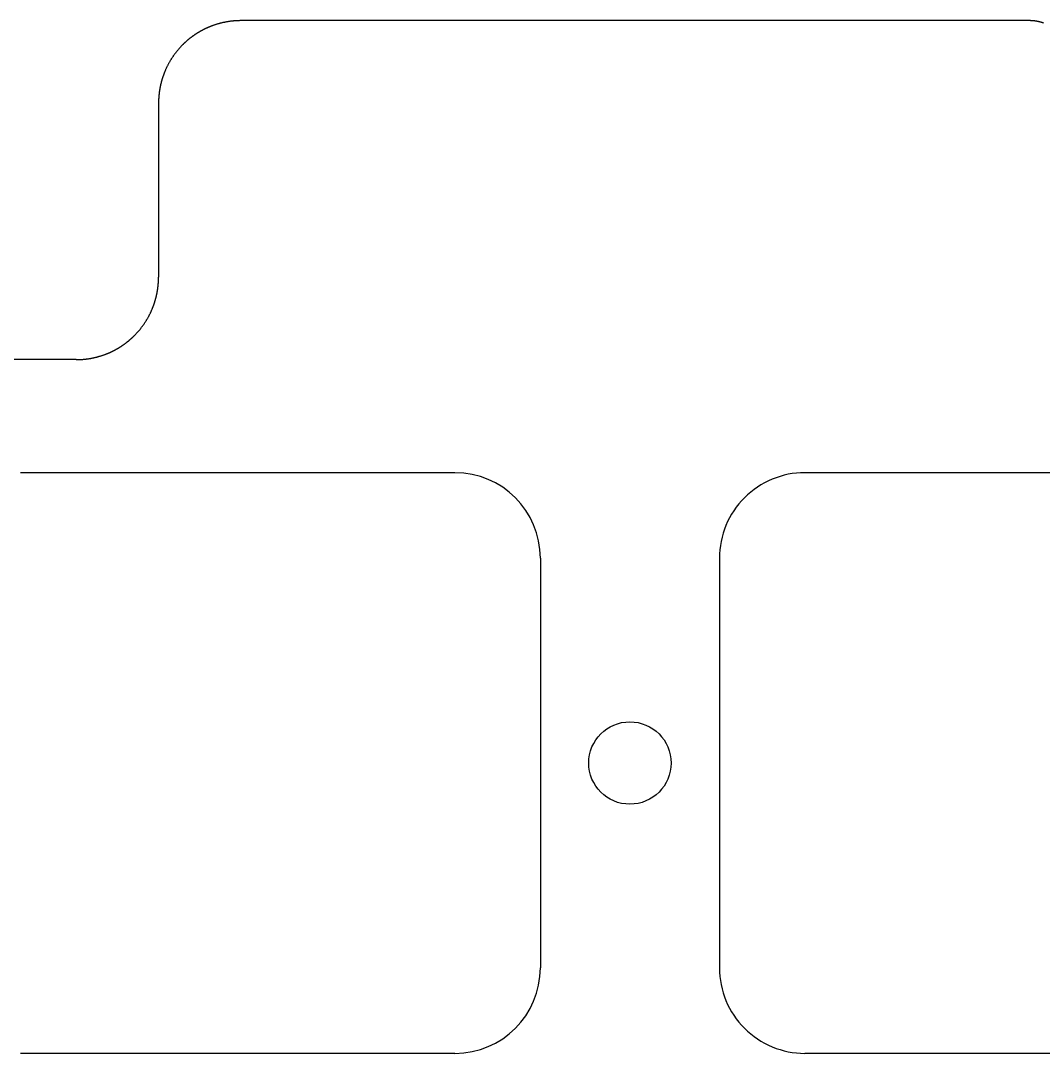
# Model space of a CAD drawing. Header units: millimetres. Extents: x -10 to 277, y -95 to 18.
# Drawn here: x 223.32 to 248.17, y -7.05 to 18.03 of the extents above; entities that cross this region are included whole.
import ezdxf

# ---------------------------------------------------------------- set-up
doc = ezdxf.new("R2010")
doc.units = ezdxf.units.MM
doc.header["$MEASUREMENT"] = 0
doc.layers.add('BLACK', color=7, linetype='CONTINUOUS')
doc.layers.add('Edge.Cuts', color=53, linetype='CONTINUOUS')

msp = doc.modelspace()

# ---------------------------------------------------------------- linework, layer by layer
at = {"layer": 'BLACK', "linetype": 'Continuous'}
for p, q in [((252.925, 7.05), (242.374999, 7.05)), ((240.3, 4.975), (240.3, -4.975001)), ((252.925, -7.05), (242.375, -7.05))]:
    msp.add_line(p, q, dxfattribs=at)
at = {"layer": 'BLACK'}
msp.add_circle((238.125, 0), 1, dxfattribs=at)
for centre, start, end in [((242.374999, 4.975001), 90, 180.0000276), ((242.374999, -4.975001), 180, 270.0000276)]:
    msp.add_arc(centre, 2.074999, start, end, dxfattribs=at)
at = {"layer": 'Edge.Cuts', "linetype": 'Continuous'}
for p, q in [((227.761593, 17.805228), (227.75597, 17.80233)), ((227.767225, 17.808108), (227.761593, 17.805228)), ((227.772866, 17.81097), (227.767225, 17.808108)), ((227.778516, 17.813815), (227.772866, 17.81097)), ((227.784175, 17.816641), (227.778516, 17.813815)), ((227.789843, 17.81945), (227.784175, 17.816641)), ((227.79552, 17.82224), (227.789843, 17.81945)), ((227.801206, 17.825013), (227.79552, 17.82224)), ((227.8069, 17.827767), (227.801206, 17.825013)), ((227.812603, 17.830504), (227.8069, 17.827767)), ((227.818315, 17.833223), (227.812603, 17.830504)), ((227.824035, 17.835923), (227.818315, 17.833223)), ((227.829764, 17.838606), (227.824035, 17.835923)), ((227.835501, 17.84127), (227.829764, 17.838606)), ((227.841247, 17.843916), (227.835501, 17.84127)), ((227.847001, 17.846544), (227.841247, 17.843916)), ((227.852763, 17.849154), (227.847001, 17.846544)), ((227.858534, 17.851746), (227.852763, 17.849154)), ((227.864312, 17.854319), (227.858534, 17.851746)), ((227.870099, 17.856874), (227.864312, 17.854319)), ((227.875894, 17.859411), (227.870099, 17.856874)), ((227.881697, 17.861929), (227.875894, 17.859411)), ((227.887508, 17.864429), (227.881697, 17.861929)), ((227.893326, 17.866911), (227.887508, 17.864429)), ((227.899153, 17.869374), (227.893326, 17.866911)), ((227.904987, 17.871819), (227.899153, 17.869374)), ((227.910829, 17.874245), (227.904987, 17.871819)), ((227.922535, 17.879042), (227.910829, 17.874245)), ((227.934272, 17.883765), (227.922535, 17.879042)), ((227.946038, 17.888414), (227.934272, 17.883765)), ((227.957833, 17.892988), (227.946038, 17.888414)), ((227.969656, 17.897487), (227.957833, 17.892988)), ((227.981508, 17.901912), (227.969656, 17.897487)), ((227.993387, 17.906261), (227.981508, 17.901912)), ((228.005294, 17.910535), (227.993387, 17.906261)), ((228.017227, 17.914734), (228.005294, 17.910535)), ((228.029186, 17.918857), (228.017227, 17.914734)), ((228.041171, 17.922904), (228.029186, 17.918857)), ((228.053181, 17.926875), (228.041171, 17.922904)), ((228.065215, 17.930771), (228.053181, 17.926875)), ((228.077274, 17.93459), (228.065215, 17.930771)), ((228.089356, 17.938332), (228.077274, 17.93459)), ((228.101462, 17.941998), (228.089356, 17.938332)), ((228.11359, 17.945587), (228.101462, 17.941998)), ((228.125741, 17.9491), (228.11359, 17.945587)), ((228.137913, 17.952535), (228.125741, 17.9491)), ((228.150106, 17.955894), (228.137913, 17.952535)), ((228.16232, 17.959175), (228.150106, 17.955894)), ((228.174554, 17.962379), (228.16232, 17.959175)), ((228.186809, 17.965505), (228.174554, 17.962379)), ((228.199082, 17.968553), (228.186809, 17.965505)), ((228.211374, 17.971524), (228.199082, 17.968553)), ((228.223684, 17.974417), (228.211374, 17.971524)), ((228.236012, 17.977232), (228.223684, 17.974417)), ((228.248358, 17.979969), (228.236012, 17.977232)), ((228.26072, 17.982628), (228.248358, 17.979969)), ((228.273098, 17.985208), (228.26072, 17.982628)), ((228.285493, 17.98771), (228.273098, 17.985208)), ((228.297902, 17.990134), (228.285493, 17.98771)), ((228.310327, 17.992479), (228.297902, 17.990134)), ((228.322766, 17.994745), (228.310327, 17.992479)), ((228.335219, 17.996933), (228.322766, 17.994745)), ((228.347685, 17.999041), (228.335219, 17.996933)), ((228.360164, 18.001071), (228.347685, 17.999041)), ((228.372656, 18.003022), (228.360164, 18.001071)), ((228.38516, 18.004894), (228.372656, 18.003022)), ((228.397675, 18.006686), (228.38516, 18.004894)), ((228.410202, 18.0084), (228.397675, 18.006686)), ((228.422739, 18.010034), (228.410202, 18.0084)), ((228.435286, 18.011589), (228.422739, 18.010034)), ((228.447843, 18.013064), (228.435286, 18.011589)), ((228.460408, 18.01446), (228.447843, 18.013064)), ((228.472983, 18.015777), (228.460408, 18.01446)), ((228.485566, 18.017014), (228.472983, 18.015777)), ((228.498157, 18.018171), (228.485566, 18.017014)), ((228.510755, 18.019249), (228.498157, 18.018171)), ((228.52336, 18.020247), (228.510755, 18.019249)), ((228.535972, 18.021166), (228.52336, 18.020247)), ((228.54859, 18.022004), (228.535972, 18.021166)), ((228.561213, 18.022763), (228.54859, 18.022004)), ((228.573841, 18.023442), (228.561213, 18.022763)), ((228.586474, 18.024042), (228.573841, 18.023442)), ((228.599111, 18.024561), (228.586474, 18.024042)), ((228.611752, 18.025001), (228.599111, 18.024561)), ((228.624397, 18.02536), (228.611752, 18.025001)), ((228.637044, 18.02564), (228.624397, 18.02536)), ((228.649694, 18.02584), (228.637044, 18.02564)), ((228.662346, 18.02596), (228.649694, 18.02584)), ((228.675, 18.026), (228.662346, 18.02596)), ((247.8334, 18.026), (228.675, 18.026)), ((247.83551, 18.025998), (247.8334, 18.026)), ((247.840006, 18.025978), (247.83551, 18.025998)), ((247.844498, 18.025939), (247.840006, 18.025978)), ((247.848991, 18.02588), (247.844498, 18.025939)), ((247.85348, 18.0258), (247.848991, 18.02588)), ((247.857971, 18.025701), (247.85348, 18.0258)), ((247.862457, 18.025581), (247.857971, 18.025701)), ((247.866944, 18.025442), (247.862457, 18.025581)), ((247.871426, 18.025283), (247.866944, 18.025442)), ((247.87591, 18.025103), (247.871426, 18.025283)), ((247.880389, 18.024904), (247.87591, 18.025103)), ((247.884868, 18.024685), (247.880389, 18.024904)), ((247.889344, 18.024446), (247.884868, 18.024685)), ((247.893819, 18.024186), (247.889344, 18.024446)), ((247.898291, 18.023907), (247.893819, 18.024186)), ((247.902762, 18.023608), (247.898291, 18.023907)), ((247.907229, 18.023289), (247.902762, 18.023608)), ((247.911696, 18.022951), (247.907229, 18.023289)), ((247.916159, 18.022592), (247.911696, 18.022951)), ((247.920621, 18.022213), (247.916159, 18.022592)), ((247.925079, 18.021815), (247.920621, 18.022213)), ((247.929536, 18.021396), (247.925079, 18.021815)), ((247.933989, 18.020958), (247.929536, 18.021396)), ((247.938441, 18.0205), (247.933989, 18.020958)), ((247.942888, 18.020022), (247.938441, 18.0205)), ((247.947335, 18.019524), (247.942888, 18.020022)), ((247.951777, 18.019007), (247.947335, 18.019524)), ((247.956218, 18.018469), (247.951777, 18.019007)), ((247.960654, 18.017912), (247.956218, 18.018469)), ((247.965089, 18.017335), (247.960654, 18.017912)), ((247.969519, 18.016738), (247.965089, 18.017335)), ((247.973948, 18.016122), (247.969519, 18.016738)), ((247.978371, 18.015485), (247.973948, 18.016122)), ((247.982794, 18.014829), (247.978371, 18.015485)), ((247.987211, 18.014153), (247.982794, 18.014829)), ((247.991626, 18.013458), (247.987211, 18.014153)), ((247.996036, 18.012743), (247.991626, 18.013458)), ((248.000445, 18.012007), (247.996036, 18.012743)), ((248.004848, 18.011253), (248.000445, 18.012007)), ((248.009249, 18.010478), (248.004848, 18.011253)), ((248.013645, 18.009684), (248.009249, 18.010478)), ((248.018038, 18.008871), (248.013645, 18.009684)), ((248.022426, 18.008037), (248.018038, 18.008871)), ((248.026812, 18.007184), (248.022426, 18.008037)), ((248.031192, 18.006312), (248.026812, 18.007184)), ((248.03557, 18.00542), (248.031192, 18.006312)), ((248.039941, 18.004508), (248.03557, 18.00542)), ((248.044311, 18.003576), (248.039941, 18.004508)), ((248.048674, 18.002626), (248.044311, 18.003576)), ((248.053034, 18.001655), (248.048674, 18.002626)), ((248.057388, 18.000666), (248.053034, 18.001655)), ((248.06174, 17.999656), (248.057388, 18.000666)), ((248.066085, 17.998627), (248.06174, 17.999656)), ((248.070427, 17.997579), (248.066085, 17.998627)), ((248.074763, 17.996511), (248.070427, 17.997579)), ((248.079095, 17.995424), (248.074763, 17.996511)), ((248.083421, 17.994317), (248.079095, 17.995424)), ((248.087744, 17.993191), (248.083421, 17.994317)), ((248.09206, 17.992046), (248.087744, 17.993191)), ((248.096372, 17.990881), (248.09206, 17.992046)), ((248.100678, 17.989697), (248.096372, 17.990881)), ((248.10498, 17.988494), (248.100678, 17.989697)), ((248.109275, 17.987271), (248.10498, 17.988494)), ((248.113566, 17.986029), (248.109275, 17.987271)), ((248.11785, 17.984768), (248.113566, 17.986029)), ((248.12213, 17.983488), (248.11785, 17.984768)), ((248.126403, 17.982188), (248.12213, 17.983488)), ((248.130672, 17.980869), (248.126403, 17.982188)), ((248.134933, 17.979532), (248.130672, 17.980869)), ((248.13919, 17.978175), (248.134933, 17.979532)), ((248.143439, 17.976799), (248.13919, 17.978175)), ((248.147684, 17.975403), (248.143439, 17.976799)), ((248.151921, 17.973989), (248.147684, 17.975403)), ((248.156153, 17.972556), (248.151921, 17.973989)), ((248.160378, 17.971104), (248.156153, 17.972556)), ((248.164598, 17.969632), (248.160378, 17.971104)), ((248.16881, 17.968143), (248.164598, 17.969632)), ((227.388382, 17.557196), (227.383545, 17.553119)), ((227.39323, 17.561258), (227.388382, 17.557196)), ((227.398093, 17.565304), (227.39323, 17.561258)), ((227.402966, 17.569335), (227.398093, 17.565304)), ((227.407854, 17.573351), (227.402966, 17.569335)), ((227.412753, 17.57735), (227.407854, 17.573351)), ((227.417666, 17.581335), (227.412753, 17.57735)), ((227.42259, 17.585303), (227.417666, 17.581335)), ((227.427528, 17.589256), (227.42259, 17.585303)), ((227.432477, 17.593193), (227.427528, 17.589256)), ((227.43744, 17.597115), (227.432477, 17.593193)), ((227.442414, 17.601021), (227.43744, 17.597115)), ((227.447401, 17.604911), (227.442414, 17.601021)), ((227.452399, 17.608785), (227.447401, 17.604911)), ((227.457411, 17.612644), (227.452399, 17.608785)), ((227.462434, 17.616486), (227.457411, 17.612644)), ((227.467469, 17.620313), (227.462434, 17.616486)), ((227.472516, 17.624123), (227.467469, 17.620313)), ((227.477576, 17.627918), (227.472516, 17.624123)), ((227.482647, 17.631696), (227.477576, 17.627918)), ((227.487731, 17.635459), (227.482647, 17.631696)), ((227.492826, 17.639205), (227.487731, 17.635459)), ((227.497933, 17.642936), (227.492826, 17.639205)), ((227.503052, 17.64665), (227.497933, 17.642936)), ((227.508183, 17.650348), (227.503052, 17.64665)), ((227.513324, 17.654029), (227.508183, 17.650348)), ((227.518479, 17.657695), (227.513324, 17.654029)), ((227.523644, 17.661343), (227.518479, 17.657695)), ((227.528821, 17.664976), (227.523644, 17.661343)), ((227.534009, 17.668592), (227.528821, 17.664976)), ((227.539209, 17.672192), (227.534009, 17.668592)), ((227.54442, 17.675775), (227.539209, 17.672192)), ((227.549643, 17.679343), (227.54442, 17.675775)), ((227.554876, 17.682893), (227.549643, 17.679343)), ((227.560121, 17.686427), (227.554876, 17.682893)), ((227.565377, 17.689944), (227.560121, 17.686427)), ((227.570645, 17.693444), (227.565377, 17.689944)), ((227.575923, 17.696928), (227.570645, 17.693444)), ((227.581213, 17.700396), (227.575923, 17.696928)), ((227.586513, 17.703846), (227.581213, 17.700396)), ((227.591824, 17.70728), (227.586513, 17.703846)), ((227.597146, 17.710696), (227.591824, 17.70728)), ((227.602479, 17.714097), (227.597146, 17.710696)), ((227.607822, 17.71748), (227.602479, 17.714097)), ((227.613177, 17.720846), (227.607822, 17.71748)), ((227.618542, 17.724195), (227.613177, 17.720846)), ((227.623918, 17.727528), (227.618542, 17.724195)), ((227.629304, 17.730843), (227.623918, 17.727528)), ((227.634701, 17.734142), (227.629304, 17.730843)), ((227.640107, 17.737423), (227.634701, 17.734142)), ((227.645525, 17.740687), (227.640107, 17.737423)), ((227.650953, 17.743934), (227.645525, 17.740687)), ((227.656391, 17.747164), (227.650953, 17.743934)), ((227.661839, 17.750376), (227.656391, 17.747164)), ((227.667298, 17.753572), (227.661839, 17.750376)), ((227.672766, 17.75675), (227.667298, 17.753572)), ((227.678245, 17.759911), (227.672766, 17.75675)), ((227.683733, 17.763055), (227.678245, 17.759911)), ((227.689232, 17.766181), (227.683733, 17.763055)), ((227.69474, 17.76929), (227.689232, 17.766181)), ((227.700259, 17.772381), (227.69474, 17.76929)), ((227.705787, 17.775455), (227.700259, 17.772381)), ((227.711325, 17.778512), (227.705787, 17.775455)), ((227.716872, 17.78155), (227.711325, 17.778512)), ((227.722429, 17.784572), (227.716872, 17.78155)), ((227.727996, 17.787576), (227.722429, 17.784572)), ((227.733572, 17.790562), (227.727996, 17.787576)), ((227.739157, 17.79353), (227.733572, 17.790562)), ((227.744753, 17.796482), (227.739157, 17.79353)), ((227.750357, 17.799415), (227.744753, 17.796482)), ((227.75597, 17.80233), (227.750357, 17.799415)), ((227.141279, 17.309607), (227.133194, 17.299885)), ((227.149426, 17.319278), (227.141279, 17.309607)), ((227.157634, 17.328898), (227.149426, 17.319278)), ((227.165903, 17.338466), (227.157634, 17.328898)), ((227.174232, 17.347982), (227.165903, 17.338466)), ((227.182622, 17.357445), (227.174232, 17.347982)), ((227.191072, 17.366855), (227.182622, 17.357445)), ((227.199582, 17.376213), (227.191072, 17.366855)), ((227.208151, 17.385517), (227.199582, 17.376213)), ((227.21678, 17.394767), (227.208151, 17.385517)), ((227.225467, 17.403963), (227.21678, 17.394767)), ((227.234213, 17.413104), (227.225467, 17.403963)), ((227.243018, 17.422191), (227.234213, 17.413104)), ((227.25188, 17.431223), (227.243018, 17.422191)), ((227.2608, 17.4402), (227.25188, 17.431223)), ((227.262433, 17.441831), (227.2608, 17.4402)), ((227.266923, 17.446296), (227.262433, 17.441831)), ((227.271425, 17.450746), (227.266923, 17.446296)), ((227.275942, 17.455182), (227.271425, 17.450746)), ((227.280472, 17.459602), (227.275942, 17.455182)), ((227.285016, 17.464009), (227.280472, 17.459602)), ((227.289574, 17.4684), (227.285016, 17.464009)), ((227.294146, 17.472778), (227.289574, 17.4684)), ((227.29873, 17.47714), (227.294146, 17.472778)), ((227.303329, 17.481489), (227.29873, 17.47714)), ((227.307941, 17.485821), (227.303329, 17.481489)), ((227.312567, 17.49014), (227.307941, 17.485821)), ((227.317206, 17.494443), (227.312567, 17.49014)), ((227.321859, 17.498733), (227.317206, 17.494443)), ((227.326525, 17.503006), (227.321859, 17.498733)), ((227.331204, 17.507265), (227.326525, 17.503006)), ((227.335896, 17.511509), (227.331204, 17.507265)), ((227.340603, 17.515738), (227.335896, 17.511509)), ((227.345322, 17.519952), (227.340603, 17.515738)), ((227.350054, 17.524151), (227.345322, 17.519952)), ((227.354799, 17.528335), (227.350054, 17.524151)), ((227.359558, 17.532504), (227.354799, 17.528335)), ((227.364329, 17.536657), (227.359558, 17.532504)), ((227.369114, 17.540796), (227.364329, 17.536657)), ((227.373911, 17.544918), (227.369114, 17.540796)), ((227.378722, 17.549027), (227.373911, 17.544918)), ((227.383545, 17.553119), (227.378722, 17.549027)), ((226.958351, 17.0522), (226.951896, 17.041324)), ((226.964874, 17.063034), (226.958351, 17.0522)), ((226.971466, 17.073827), (226.964874, 17.063034)), ((226.978125, 17.084578), (226.971466, 17.073827)), ((226.984852, 17.095286), (226.978125, 17.084578)), ((226.991647, 17.105951), (226.984852, 17.095286)), ((226.998509, 17.116572), (226.991647, 17.105951)), ((227.005437, 17.12715), (226.998509, 17.116572)), ((227.012433, 17.137684), (227.005437, 17.12715)), ((227.019494, 17.148173), (227.012433, 17.137684)), ((227.026622, 17.158617), (227.019494, 17.148173)), ((227.033816, 17.169016), (227.026622, 17.158617)), ((227.041075, 17.179368), (227.033816, 17.169016)), ((227.048399, 17.189675), (227.041075, 17.179368)), ((227.055789, 17.199935), (227.048399, 17.189675)), ((227.063243, 17.210148), (227.055789, 17.199935)), ((227.070761, 17.220313), (227.063243, 17.210148)), ((227.078344, 17.230431), (227.070761, 17.220313)), ((227.08599, 17.2405), (227.078344, 17.230431)), ((227.0937, 17.250521), (227.08599, 17.2405)), ((227.101474, 17.260493), (227.0937, 17.250521)), ((227.10931, 17.270416), (227.101474, 17.260493)), ((227.117209, 17.280289), (227.10931, 17.270416)), ((227.12517, 17.290113), (227.117209, 17.280289)), ((227.133194, 17.299885), (227.12517, 17.290113)), ((226.832614, 16.80419), (226.827728, 16.79252)), ((226.837573, 16.815829), (226.832614, 16.80419)), ((226.842606, 16.827436), (226.837573, 16.815829)), ((226.847713, 16.83901), (226.842606, 16.827436)), ((226.852892, 16.850552), (226.847713, 16.83901)), ((226.858144, 16.862061), (226.852892, 16.850552)), ((226.863469, 16.873537), (226.858144, 16.862061)), ((226.868866, 16.884978), (226.863469, 16.873537)), ((226.874335, 16.896385), (226.868866, 16.884978)), ((226.879876, 16.907757), (226.874335, 16.896385)), ((226.885489, 16.919093), (226.879876, 16.907757)), ((226.891174, 16.930394), (226.885489, 16.919093)), ((226.896929, 16.941658), (226.891174, 16.930394)), ((226.902756, 16.952885), (226.896929, 16.941658)), ((226.908653, 16.964075), (226.902756, 16.952885)), ((226.914621, 16.975228), (226.908653, 16.964075)), ((226.92066, 16.986342), (226.914621, 16.975228)), ((226.926768, 16.997417), (226.92066, 16.986342)), ((226.932946, 17.008454), (226.926768, 16.997417)), ((226.939194, 17.019451), (226.932946, 17.008454)), ((226.94551, 17.030408), (226.939194, 17.019451)), ((226.951896, 17.041324), (226.94551, 17.030408)), ((226.745768, 16.553321), (226.74411, 16.547217)), ((226.747446, 16.55942), (226.745768, 16.553321)), ((226.749142, 16.565512), (226.747446, 16.55942)), ((226.750859, 16.5716), (226.749142, 16.565512)), ((226.752594, 16.577683), (226.750859, 16.5716)), ((226.754349, 16.58376), (226.752594, 16.577683)), ((226.756122, 16.589831), (226.754349, 16.58376)), ((226.757915, 16.595897), (226.756122, 16.589831)), ((226.759728, 16.601957), (226.757915, 16.595897)), ((226.761559, 16.608011), (226.759728, 16.601957)), ((226.76341, 16.61406), (226.761559, 16.608011)), ((226.765279, 16.620103), (226.76341, 16.61406)), ((226.767168, 16.626139), (226.765279, 16.620103)), ((226.769076, 16.63217), (226.767168, 16.626139)), ((226.771003, 16.638195), (226.769076, 16.63217)), ((226.772949, 16.644214), (226.771003, 16.638195)), ((226.774914, 16.650226), (226.772949, 16.644214)), ((226.776898, 16.656232), (226.774914, 16.650226)), ((226.778901, 16.662232), (226.776898, 16.656232)), ((226.780923, 16.668226), (226.778901, 16.662232)), ((226.782964, 16.674213), (226.780923, 16.668226)), ((226.785024, 16.680194), (226.782964, 16.674213)), ((226.787102, 16.686168), (226.785024, 16.680194)), ((226.7892, 16.692136), (226.787102, 16.686168)), ((226.791316, 16.698097), (226.7892, 16.692136)), ((226.793452, 16.704052), (226.791316, 16.698097)), ((226.795606, 16.709999), (226.793452, 16.704052)), ((226.797779, 16.71594), (226.795606, 16.709999)), ((226.799971, 16.721874), (226.797779, 16.71594)), ((226.802181, 16.727801), (226.799971, 16.721874)), ((226.80441, 16.733721), (226.802181, 16.727801)), ((226.806658, 16.739633), (226.80441, 16.733721)), ((226.808925, 16.745539), (226.806658, 16.739633)), ((226.81121, 16.751438), (226.808925, 16.745539)), ((226.813514, 16.757329), (226.81121, 16.751438)), ((226.815837, 16.763213), (226.813514, 16.757329)), ((226.818178, 16.769089), (226.815837, 16.763213)), ((226.820538, 16.774958), (226.818178, 16.769089)), ((226.822916, 16.78082), (226.820538, 16.774958)), ((226.825313, 16.786674), (226.822916, 16.78082)), ((226.827728, 16.79252), (226.825313, 16.786674)), ((226.693779, 16.299477), (226.692924, 16.29321)), ((226.694653, 16.305739), (226.693779, 16.299477)), ((226.695548, 16.312), (226.694653, 16.305739)), ((226.696462, 16.318257), (226.695548, 16.312)), ((226.697396, 16.324512), (226.696462, 16.318257)), ((226.698349, 16.330764), (226.697396, 16.324512)), ((226.699323, 16.337013), (226.698349, 16.330764)), ((226.700316, 16.343258), (226.699323, 16.337013)), ((226.701329, 16.3495), (226.700316, 16.343258)), ((226.702362, 16.355739), (226.701329, 16.3495)), ((226.703415, 16.361975), (226.702362, 16.355739)), ((226.704487, 16.368207), (226.703415, 16.361975)), ((226.705579, 16.374436), (226.704487, 16.368207)), ((226.706691, 16.380661), (226.705579, 16.374436)), ((226.707822, 16.386884), (226.706691, 16.380661)), ((226.708973, 16.393102), (226.707822, 16.386884)), ((226.710144, 16.399317), (226.708973, 16.393102)), ((226.711334, 16.405528), (226.710144, 16.399317)), ((226.712544, 16.411735), (226.711334, 16.405528)), ((226.713774, 16.417938), (226.712544, 16.411735)), ((226.715023, 16.424138), (226.713774, 16.417938)), ((226.716292, 16.430333), (226.715023, 16.424138)), ((226.717581, 16.436525), (226.716292, 16.430333)), ((226.718889, 16.442712), (226.717581, 16.436525)), ((226.720216, 16.448896), (226.718889, 16.442712)), ((226.721564, 16.455075), (226.720216, 16.448896)), ((226.72293, 16.46125), (226.721564, 16.455075)), ((226.724317, 16.46742), (226.72293, 16.46125)), ((226.725723, 16.473587), (226.724317, 16.46742)), ((226.727148, 16.479748), (226.725723, 16.473587)), ((226.728593, 16.485906), (226.727148, 16.479748)), ((226.730057, 16.492058), (226.728593, 16.485906)), ((226.731541, 16.498207), (226.730057, 16.492058)), ((226.733044, 16.50435), (226.731541, 16.498207)), ((226.734567, 16.510489), (226.733044, 16.50435)), ((226.736109, 16.516622), (226.734567, 16.510489)), ((226.73767, 16.522751), (226.736109, 16.516622)), ((226.739251, 16.528875), (226.73767, 16.522751)), ((226.740851, 16.534995), (226.739251, 16.528875)), ((226.742471, 16.541108), (226.740851, 16.534995)), ((226.74411, 16.547217), (226.742471, 16.541108)), ((226.675191, 16.053627), (226.675113, 16.047299)), ((226.675288, 16.059957), (226.675191, 16.053627)), ((226.675405, 16.066284), (226.675288, 16.059957)), ((226.675543, 16.072612), (226.675405, 16.066284)), ((226.6757, 16.078937), (226.675543, 16.072612)), ((226.675877, 16.085264), (226.6757, 16.078937)), ((226.676075, 16.091588), (226.675877, 16.085264)), ((226.676292, 16.097912), (226.676075, 16.091588)), ((226.676529, 16.104235), (226.676292, 16.097912)), ((226.676787, 16.110557), (226.676529, 16.104235)), ((226.677064, 16.116877), (226.676787, 16.110557)), ((226.677361, 16.123198), (226.677064, 16.116877)), ((226.677678, 16.129516), (226.677361, 16.123198)), ((226.678016, 16.135834), (226.677678, 16.129516)), ((226.678373, 16.14215), (226.678016, 16.135834)), ((226.67875, 16.148465), (226.678373, 16.14215)), ((226.679147, 16.154778), (226.67875, 16.148465)), ((226.679564, 16.161091), (226.679147, 16.154778)), ((226.680001, 16.1674), (226.679564, 16.161091)), ((226.680458, 16.17371), (226.680001, 16.1674)), ((226.680935, 16.180017), (226.680458, 16.17371)), ((226.681432, 16.186323), (226.680935, 16.180017)), ((226.681949, 16.192627), (226.681432, 16.186323)), ((226.682485, 16.19893), (226.681949, 16.192627)), ((226.683042, 16.205229), (226.682485, 16.19893)), ((226.683619, 16.211528), (226.683042, 16.205229)), ((226.684215, 16.217824), (226.683619, 16.211528)), ((226.684831, 16.224119), (226.684215, 16.217824)), ((226.685468, 16.230411), (226.684831, 16.224119)), ((226.686124, 16.236702), (226.685468, 16.230411)), ((226.6868, 16.24299), (226.686124, 16.236702)), ((226.687496, 16.249276), (226.6868, 16.24299)), ((226.688212, 16.255559), (226.687496, 16.249276)), ((226.688947, 16.261841), (226.688212, 16.255559)), ((226.689703, 16.26812), (226.688947, 16.261841)), ((226.690478, 16.274397), (226.689703, 16.26812)), ((226.691274, 16.28067), (226.690478, 16.274397)), ((226.692089, 16.286942), (226.691274, 16.28067)), ((226.692924, 16.29321), (226.692089, 16.286942)), ((226.675001, 16.028309), (226.675, 16.026)), ((226.675, 16.026), (226.675, 11.7946)), ((226.675019, 16.03464), (226.675001, 16.028309)), ((226.675056, 16.040969), (226.675019, 16.03464)), ((226.675113, 16.047299), (226.675056, 16.040969)), ((226.674944, 11.779631), (226.674981, 11.78596)), ((226.674981, 11.78596), (226.674999, 11.792291)), ((226.674999, 11.792291), (226.675, 11.7946)), ((226.657911, 11.533658), (226.658726, 11.53993)), ((226.658726, 11.53993), (226.659522, 11.546203)), ((226.659522, 11.546203), (226.660297, 11.55248)), ((226.660297, 11.55248), (226.661053, 11.558759)), ((226.661053, 11.558759), (226.661788, 11.565041)), ((226.661788, 11.565041), (226.662504, 11.571324)), ((226.662504, 11.571324), (226.6632, 11.57761)), ((226.6632, 11.57761), (226.663876, 11.583898)), ((226.663876, 11.583898), (226.664532, 11.590189)), ((226.664532, 11.590189), (226.665169, 11.596481)), ((226.665169, 11.596481), (226.665785, 11.602776)), ((226.665785, 11.602776), (226.666381, 11.609072)), ((226.666381, 11.609072), (226.666958, 11.615371)), ((226.666958, 11.615371), (226.667515, 11.62167)), ((226.667515, 11.62167), (226.668051, 11.627973)), ((226.668051, 11.627973), (226.668568, 11.634277)), ((226.668568, 11.634277), (226.669065, 11.640583)), ((226.669065, 11.640583), (226.669542, 11.64689)), ((226.669542, 11.64689), (226.669999, 11.6532)), ((226.669999, 11.6532), (226.670436, 11.659509)), ((226.670436, 11.659509), (226.670853, 11.665822)), ((226.670853, 11.665822), (226.67125, 11.672135)), ((226.67125, 11.672135), (226.671627, 11.67845)), ((226.671627, 11.67845), (226.671984, 11.684766)), ((226.671984, 11.684766), (226.672322, 11.691084)), ((226.672322, 11.691084), (226.672639, 11.697402)), ((226.672639, 11.697402), (226.672936, 11.703723)), ((226.672936, 11.703723), (226.673213, 11.710043)), ((226.673213, 11.710043), (226.673471, 11.716365)), ((226.673471, 11.716365), (226.673708, 11.722688)), ((226.673708, 11.722688), (226.673925, 11.729012)), ((226.673925, 11.729012), (226.674123, 11.735336)), ((226.674123, 11.735336), (226.6743, 11.741663)), ((226.6743, 11.741663), (226.674457, 11.747988)), ((226.674457, 11.747988), (226.674595, 11.754316)), ((226.674595, 11.754316), (226.674712, 11.760643)), ((226.674712, 11.760643), (226.674809, 11.766973)), ((226.674809, 11.766973), (226.674887, 11.773301)), ((226.674887, 11.773301), (226.674944, 11.779631)), ((226.607529, 11.279492), (226.609149, 11.285605)), ((226.609149, 11.285605), (226.610749, 11.291725)), ((226.610749, 11.291725), (226.61233, 11.297849)), ((226.61233, 11.297849), (226.613891, 11.303978)), ((226.613891, 11.303978), (226.615433, 11.310111)), ((226.615433, 11.310111), (226.616956, 11.31625)), ((226.616956, 11.31625), (226.618459, 11.322393)), ((226.618459, 11.322393), (226.619943, 11.328542)), ((226.619943, 11.328542), (226.621407, 11.334694)), ((226.621407, 11.334694), (226.622852, 11.340852)), ((226.622852, 11.340852), (226.624277, 11.347013)), ((226.624277, 11.347013), (226.625683, 11.35318)), ((226.625683, 11.35318), (226.62707, 11.35935)), ((226.62707, 11.35935), (226.628436, 11.365525)), ((226.628436, 11.365525), (226.629784, 11.371704)), ((226.629784, 11.371704), (226.631111, 11.377888)), ((226.631111, 11.377888), (226.632419, 11.384075)), ((226.632419, 11.384075), (226.633708, 11.390267)), ((226.633708, 11.390267), (226.634977, 11.396462)), ((226.634977, 11.396462), (226.636226, 11.402662)), ((226.636226, 11.402662), (226.637456, 11.408865)), ((226.637456, 11.408865), (226.638666, 11.415072)), ((226.638666, 11.415072), (226.639856, 11.421283)), ((226.639856, 11.421283), (226.641027, 11.427498)), ((226.641027, 11.427498), (226.642178, 11.433716)), ((226.642178, 11.433716), (226.643309, 11.439939)), ((226.643309, 11.439939), (226.644421, 11.446164)), ((226.644421, 11.446164), (226.645513, 11.452393)), ((226.645513, 11.452393), (226.646585, 11.458625)), ((226.646585, 11.458625), (226.647638, 11.464861)), ((226.647638, 11.464861), (226.648671, 11.4711)), ((226.648671, 11.4711), (226.649684, 11.477342)), ((226.649684, 11.477342), (226.650677, 11.483587)), ((226.650677, 11.483587), (226.651651, 11.489836)), ((226.651651, 11.489836), (226.652604, 11.496088)), ((226.652604, 11.496088), (226.653538, 11.502343)), ((226.653538, 11.502343), (226.654452, 11.5086)), ((226.654452, 11.5086), (226.655347, 11.514861)), ((226.655347, 11.514861), (226.656221, 11.521123)), ((226.656221, 11.521123), (226.657076, 11.52739)), ((226.657076, 11.52739), (226.657911, 11.533658)), ((226.522272, 11.02808), (226.524687, 11.033926)), ((226.524687, 11.033926), (226.527084, 11.03978)), ((226.527084, 11.03978), (226.529462, 11.045642)), ((226.529462, 11.045642), (226.531822, 11.051511)), ((226.531822, 11.051511), (226.534163, 11.057387)), ((226.534163, 11.057387), (226.536486, 11.063271)), ((226.536486, 11.063271), (226.53879, 11.069162)), ((226.53879, 11.069162), (226.541075, 11.075061)), ((226.541075, 11.075061), (226.543342, 11.080967)), ((226.543342, 11.080967), (226.54559, 11.086879)), ((226.54559, 11.086879), (226.547819, 11.092799)), ((226.547819, 11.092799), (226.550029, 11.098726)), ((226.550029, 11.098726), (226.552221, 11.10466)), ((226.552221, 11.10466), (226.554394, 11.110601)), ((226.554394, 11.110601), (226.556548, 11.116548)), ((226.556548, 11.116548), (226.558684, 11.122503)), ((226.558684, 11.122503), (226.5608, 11.128464)), ((226.5608, 11.128464), (226.562898, 11.134432)), ((226.562898, 11.134432), (226.564976, 11.140406)), ((226.564976, 11.140406), (226.567036, 11.146387)), ((226.567036, 11.146387), (226.569077, 11.152374)), ((226.569077, 11.152374), (226.571099, 11.158368)), ((226.571099, 11.158368), (226.573102, 11.164368)), ((226.573102, 11.164368), (226.575086, 11.170374)), ((226.575086, 11.170374), (226.577051, 11.176386)), ((226.577051, 11.176386), (226.578997, 11.182405)), ((226.578997, 11.182405), (226.580924, 11.18843)), ((226.580924, 11.18843), (226.582832, 11.194461)), ((226.582832, 11.194461), (226.584721, 11.200497)), ((226.584721, 11.200497), (226.58659, 11.20654)), ((226.58659, 11.20654), (226.588441, 11.212589)), ((226.588441, 11.212589), (226.590272, 11.218643)), ((226.590272, 11.218643), (226.592085, 11.224703)), ((226.592085, 11.224703), (226.593878, 11.230769)), ((226.593878, 11.230769), (226.595651, 11.23684)), ((226.595651, 11.23684), (226.597406, 11.242917)), ((226.597406, 11.242917), (226.599141, 11.249)), ((226.599141, 11.249), (226.600858, 11.255088)), ((226.600858, 11.255088), (226.602554, 11.26118)), ((226.602554, 11.26118), (226.604232, 11.267279)), ((226.604232, 11.267279), (226.60589, 11.273383)), ((226.60589, 11.273383), (226.607529, 11.279492)), ((226.398104, 10.779276), (226.40449, 10.790192)), ((226.40449, 10.790192), (226.410806, 10.801149)), ((226.410806, 10.801149), (226.417054, 10.812146)), ((226.417054, 10.812146), (226.423232, 10.823183)), ((226.423232, 10.823183), (226.42934, 10.834258)), ((226.42934, 10.834258), (226.435379, 10.845372)), ((226.435379, 10.845372), (226.441347, 10.856525)), ((226.441347, 10.856525), (226.447244, 10.867715)), ((226.447244, 10.867715), (226.453071, 10.878942)), ((226.453071, 10.878942), (226.458826, 10.890206)), ((226.458826, 10.890206), (226.464511, 10.901507)), ((226.464511, 10.901507), (226.470124, 10.912843)), ((226.470124, 10.912843), (226.475665, 10.924215)), ((226.475665, 10.924215), (226.481134, 10.935622)), ((226.481134, 10.935622), (226.486531, 10.947063)), ((226.486531, 10.947063), (226.491856, 10.958539)), ((226.491856, 10.958539), (226.497108, 10.970048)), ((226.497108, 10.970048), (226.502287, 10.98159)), ((226.502287, 10.98159), (226.507394, 10.993164)), ((226.507394, 10.993164), (226.512427, 11.004771)), ((226.512427, 11.004771), (226.517386, 11.01641)), ((226.517386, 11.01641), (226.522272, 11.02808)), ((226.22483, 10.530487), (226.232791, 10.540311)), ((226.232791, 10.540311), (226.24069, 10.550184)), ((226.24069, 10.550184), (226.248526, 10.560107)), ((226.248526, 10.560107), (226.2563, 10.570079)), ((226.2563, 10.570079), (226.26401, 10.5801)), ((226.26401, 10.5801), (226.271656, 10.590169)), ((226.271656, 10.590169), (226.279239, 10.600287)), ((226.279239, 10.600287), (226.286757, 10.610452)), ((226.286757, 10.610452), (226.294211, 10.620665)), ((226.294211, 10.620665), (226.301601, 10.630925)), ((226.301601, 10.630925), (226.308925, 10.641232)), ((226.308925, 10.641232), (226.316184, 10.651584)), ((226.316184, 10.651584), (226.323378, 10.661983)), ((226.323378, 10.661983), (226.330506, 10.672427)), ((226.330506, 10.672427), (226.337567, 10.682916)), ((226.337567, 10.682916), (226.344563, 10.69345)), ((226.344563, 10.69345), (226.351491, 10.704028)), ((226.351491, 10.704028), (226.358353, 10.714649)), ((226.358353, 10.714649), (226.365148, 10.725314)), ((226.365148, 10.725314), (226.371875, 10.736022)), ((226.371875, 10.736022), (226.378534, 10.746773)), ((226.378534, 10.746773), (226.385126, 10.757566)), ((226.385126, 10.757566), (226.391649, 10.7684)), ((226.391649, 10.7684), (226.398104, 10.779276)), ((225.980886, 10.279804), (225.985671, 10.283943)), ((225.985671, 10.283943), (225.990442, 10.288096)), ((225.990442, 10.288096), (225.995201, 10.292265)), ((225.995201, 10.292265), (225.999946, 10.296449)), ((225.999946, 10.296449), (226.004678, 10.300648)), ((226.004678, 10.300648), (226.009397, 10.304862)), ((226.009397, 10.304862), (226.014104, 10.309091)), ((226.014104, 10.309091), (226.018796, 10.313335)), ((226.018796, 10.313335), (226.023475, 10.317594)), ((226.023475, 10.317594), (226.028141, 10.321867)), ((226.028141, 10.321867), (226.032794, 10.326157)), ((226.032794, 10.326157), (226.037433, 10.33046)), ((226.037433, 10.33046), (226.042059, 10.334779)), ((226.042059, 10.334779), (226.046671, 10.339111)), ((226.046671, 10.339111), (226.05127, 10.34346)), ((226.05127, 10.34346), (226.055854, 10.347822)), ((226.055854, 10.347822), (226.060426, 10.3522)), ((226.060426, 10.3522), (226.064984, 10.356591)), ((226.064984, 10.356591), (226.069528, 10.360998)), ((226.069528, 10.360998), (226.074058, 10.365418)), ((226.074058, 10.365418), (226.078575, 10.369854)), ((226.078575, 10.369854), (226.083077, 10.374304)), ((226.083077, 10.374304), (226.087567, 10.378769)), ((226.087567, 10.378769), (226.0892, 10.3804)), ((226.0892, 10.3804), (226.09812, 10.389377)), ((226.09812, 10.389377), (226.106982, 10.398409)), ((226.106982, 10.398409), (226.115787, 10.407496)), ((226.115787, 10.407496), (226.124533, 10.416637)), ((226.124533, 10.416637), (226.13322, 10.425833)), ((226.13322, 10.425833), (226.141849, 10.435083)), ((226.141849, 10.435083), (226.150418, 10.444387)), ((226.150418, 10.444387), (226.158928, 10.453745)), ((226.158928, 10.453745), (226.167378, 10.463155)), ((226.167378, 10.463155), (226.175768, 10.472618)), ((226.175768, 10.472618), (226.184097, 10.482134)), ((226.184097, 10.482134), (226.192366, 10.491702)), ((226.192366, 10.491702), (226.200574, 10.501322)), ((226.200574, 10.501322), (226.208721, 10.510993)), ((226.208721, 10.510993), (226.216806, 10.520715)), ((226.216806, 10.520715), (226.22483, 10.530487)), ((225.616428, 10.030038), (225.622004, 10.033024)), ((225.622004, 10.033024), (225.627571, 10.036028)), ((225.627571, 10.036028), (225.633128, 10.03905)), ((225.633128, 10.03905), (225.638675, 10.042088)), ((225.638675, 10.042088), (225.644213, 10.045145)), ((225.644213, 10.045145), (225.649741, 10.048219)), ((225.649741, 10.048219), (225.65526, 10.05131)), ((225.65526, 10.05131), (225.660768, 10.054419)), ((225.660768, 10.054419), (225.666267, 10.057545)), ((225.666267, 10.057545), (225.671755, 10.060689)), ((225.671755, 10.060689), (225.677234, 10.06385)), ((225.677234, 10.06385), (225.682702, 10.067028)), ((225.682702, 10.067028), (225.688161, 10.070224)), ((225.688161, 10.070224), (225.693609, 10.073436)), ((225.693609, 10.073436), (225.699047, 10.076666)), ((225.699047, 10.076666), (225.704475, 10.079913)), ((225.704475, 10.079913), (225.709893, 10.083177)), ((225.709893, 10.083177), (225.715299, 10.086458)), ((225.715299, 10.086458), (225.720696, 10.089757)), ((225.720696, 10.089757), (225.726082, 10.093072)), ((225.726082, 10.093072), (225.731458, 10.096405)), ((225.731458, 10.096405), (225.736823, 10.099754)), ((225.736823, 10.099754), (225.742178, 10.10312)), ((225.742178, 10.10312), (225.747521, 10.106503)), ((225.747521, 10.106503), (225.752854, 10.109904)), ((225.752854, 10.109904), (225.758176, 10.11332)), ((225.758176, 10.11332), (225.763487, 10.116754)), ((225.763487, 10.116754), (225.768787, 10.120204)), ((225.768787, 10.120204), (225.774077, 10.123672)), ((225.774077, 10.123672), (225.779355, 10.127156)), ((225.779355, 10.127156), (225.784623, 10.130656)), ((225.784623, 10.130656), (225.789879, 10.134173)), ((225.789879, 10.134173), (225.795124, 10.137707)), ((225.795124, 10.137707), (225.800357, 10.141257)), ((225.800357, 10.141257), (225.80558, 10.144825)), ((225.80558, 10.144825), (225.810791, 10.148408)), ((225.810791, 10.148408), (225.815991, 10.152008)), ((225.815991, 10.152008), (225.821179, 10.155624)), ((225.821179, 10.155624), (225.826356, 10.159257)), ((225.826356, 10.159257), (225.831521, 10.162905)), ((225.831521, 10.162905), (225.836676, 10.166571)), ((225.836676, 10.166571), (225.841817, 10.170252)), ((225.841817, 10.170252), (225.846948, 10.17395)), ((225.846948, 10.17395), (225.852067, 10.177664)), ((225.852067, 10.177664), (225.857174, 10.181395)), ((225.857174, 10.181395), (225.862269, 10.185141)), ((225.862269, 10.185141), (225.867353, 10.188904)), ((225.867353, 10.188904), (225.872424, 10.192682)), ((225.872424, 10.192682), (225.877484, 10.196477)), ((225.877484, 10.196477), (225.882531, 10.200287)), ((225.882531, 10.200287), (225.887566, 10.204114)), ((225.887566, 10.204114), (225.892589, 10.207956)), ((225.892589, 10.207956), (225.897601, 10.211815)), ((225.897601, 10.211815), (225.902599, 10.215689)), ((225.902599, 10.215689), (225.907586, 10.219579)), ((225.907586, 10.219579), (225.91256, 10.223485)), ((225.91256, 10.223485), (225.917523, 10.227407)), ((225.917523, 10.227407), (225.922472, 10.231344)), ((225.922472, 10.231344), (225.92741, 10.235297)), ((225.92741, 10.235297), (225.932334, 10.239265)), ((225.932334, 10.239265), (225.937247, 10.24325)), ((225.937247, 10.24325), (225.942146, 10.247249)), ((225.942146, 10.247249), (225.947034, 10.251265)), ((225.947034, 10.251265), (225.951907, 10.255296)), ((225.951907, 10.255296), (225.95677, 10.259342)), ((225.95677, 10.259342), (225.961618, 10.263404)), ((225.961618, 10.263404), (225.966455, 10.267481)), ((225.966455, 10.267481), (225.971278, 10.271573)), ((225.971278, 10.271573), (225.976089, 10.275682)), ((225.976089, 10.275682), (225.980886, 10.279804)), ((224.675, 9.7946), (222.0915, 9.7946)), ((224.675, 9.7946), (224.687654, 9.79464)), ((224.687654, 9.79464), (224.700306, 9.79476)), ((224.700306, 9.79476), (224.712956, 9.79496)), ((224.712956, 9.79496), (224.725603, 9.79524)), ((224.725603, 9.79524), (224.738248, 9.795599)), ((224.738248, 9.795599), (224.750889, 9.796039)), ((224.750889, 9.796039), (224.763526, 9.796558)), ((224.763526, 9.796558), (224.776159, 9.797158)), ((224.776159, 9.797158), (224.788787, 9.797837)), ((224.788787, 9.797837), (224.80141, 9.798596)), ((224.80141, 9.798596), (224.814028, 9.799434)), ((224.814028, 9.799434), (224.82664, 9.800353)), ((224.82664, 9.800353), (224.839245, 9.801351)), ((224.839245, 9.801351), (224.851843, 9.802429)), ((224.851843, 9.802429), (224.864434, 9.803586)), ((224.864434, 9.803586), (224.877017, 9.804823)), ((224.877017, 9.804823), (224.889592, 9.80614)), ((224.889592, 9.80614), (224.902157, 9.807536)), ((224.902157, 9.807536), (224.914714, 9.809011)), ((224.914714, 9.809011), (224.927261, 9.810566)), ((224.927261, 9.810566), (224.939798, 9.8122)), ((224.939798, 9.8122), (224.952325, 9.813914)), ((224.952325, 9.813914), (224.96484, 9.815706)), ((224.96484, 9.815706), (224.977344, 9.817578)), ((224.977344, 9.817578), (224.989836, 9.819529)), ((224.989836, 9.819529), (225.002315, 9.821559)), ((225.002315, 9.821559), (225.014781, 9.823667)), ((225.014781, 9.823667), (225.027234, 9.825855)), ((225.027234, 9.825855), (225.039673, 9.828121)), ((225.039673, 9.828121), (225.052098, 9.830466)), ((225.052098, 9.830466), (225.064507, 9.83289)), ((225.064507, 9.83289), (225.076902, 9.835392)), ((225.076902, 9.835392), (225.08928, 9.837972)), ((225.08928, 9.837972), (225.101642, 9.840631)), ((225.101642, 9.840631), (225.113988, 9.843368)), ((225.113988, 9.843368), (225.126316, 9.846183)), ((225.126316, 9.846183), (225.138626, 9.849076)), ((225.138626, 9.849076), (225.150918, 9.852047)), ((225.150918, 9.852047), (225.163191, 9.855095)), ((225.163191, 9.855095), (225.175446, 9.858221)), ((225.175446, 9.858221), (225.18768, 9.861425)), ((225.18768, 9.861425), (225.199894, 9.864706)), ((225.199894, 9.864706), (225.212087, 9.868065)), ((225.212087, 9.868065), (225.224259, 9.8715)), ((225.224259, 9.8715), (225.23641, 9.875013)), ((225.23641, 9.875013), (225.248538, 9.878602)), ((225.248538, 9.878602), (225.260644, 9.882268)), ((225.260644, 9.882268), (225.272726, 9.88601)), ((225.272726, 9.88601), (225.284785, 9.889829)), ((225.284785, 9.889829), (225.296819, 9.893725)), ((225.296819, 9.893725), (225.308829, 9.897696)), ((225.308829, 9.897696), (225.320814, 9.901743)), ((225.320814, 9.901743), (225.332773, 9.905866)), ((225.332773, 9.905866), (225.344706, 9.910065)), ((225.344706, 9.910065), (225.356613, 9.914339)), ((225.356613, 9.914339), (225.368492, 9.918688)), ((225.368492, 9.918688), (225.380344, 9.923113)), ((225.380344, 9.923113), (225.392167, 9.927612)), ((225.392167, 9.927612), (225.403962, 9.932186)), ((225.403962, 9.932186), (225.415728, 9.936835)), ((225.415728, 9.936835), (225.427465, 9.941558)), ((225.427465, 9.941558), (225.439171, 9.946355)), ((225.439171, 9.946355), (225.445013, 9.948781)), ((225.445013, 9.948781), (225.450847, 9.951226)), ((225.450847, 9.951226), (225.456674, 9.953689)), ((225.456674, 9.953689), (225.462492, 9.956171)), ((225.462492, 9.956171), (225.468303, 9.958671)), ((225.468303, 9.958671), (225.474106, 9.961189)), ((225.474106, 9.961189), (225.479901, 9.963726)), ((225.479901, 9.963726), (225.485688, 9.966281)), ((225.485688, 9.966281), (225.491466, 9.968854)), ((225.491466, 9.968854), (225.497237, 9.971446)), ((225.497237, 9.971446), (225.502999, 9.974056)), ((225.502999, 9.974056), (225.508753, 9.976684)), ((225.508753, 9.976684), (225.514499, 9.97933)), ((225.514499, 9.97933), (225.520236, 9.981994)), ((225.520236, 9.981994), (225.525965, 9.984677)), ((225.525965, 9.984677), (225.531685, 9.987377)), ((225.531685, 9.987377), (225.537397, 9.990096)), ((225.537397, 9.990096), (225.5431, 9.992833)), ((225.5431, 9.992833), (225.548794, 9.995587)), ((225.548794, 9.995587), (225.55448, 9.99836)), ((225.55448, 9.99836), (225.560157, 10.00115)), ((225.560157, 10.00115), (225.565825, 10.003959)), ((225.565825, 10.003959), (225.571484, 10.006785)), ((225.571484, 10.006785), (225.577134, 10.00963)), ((225.577134, 10.00963), (225.582775, 10.012492)), ((225.582775, 10.012492), (225.588407, 10.015372)), ((225.588407, 10.015372), (225.59403, 10.01827)), ((225.59403, 10.01827), (225.599643, 10.021185)), ((225.599643, 10.021185), (225.605247, 10.024118)), ((225.605247, 10.024118), (225.610843, 10.02707)), ((225.610843, 10.02707), (225.616428, 10.030038)), ((233.875, 7.05), (223.325, 7.05)), ((235.95, 4.975), (235.95, -4.975)), ((233.875, -7.05), (223.325, -7.05))]:
    msp.add_line(p, q, dxfattribs=at)
at = {"layer": 'Edge.Cuts'}
for centre, radius, start, end in [((233.874972, 4.974985), 2.075015, 0.0004142, 89.9992269), ((233.874972, -4.975015), 2.075028, 270.0007731, 0.0004142)]:
    msp.add_arc(centre, radius, start, end, dxfattribs=at)

doc.saveas('drawing.dxf')
